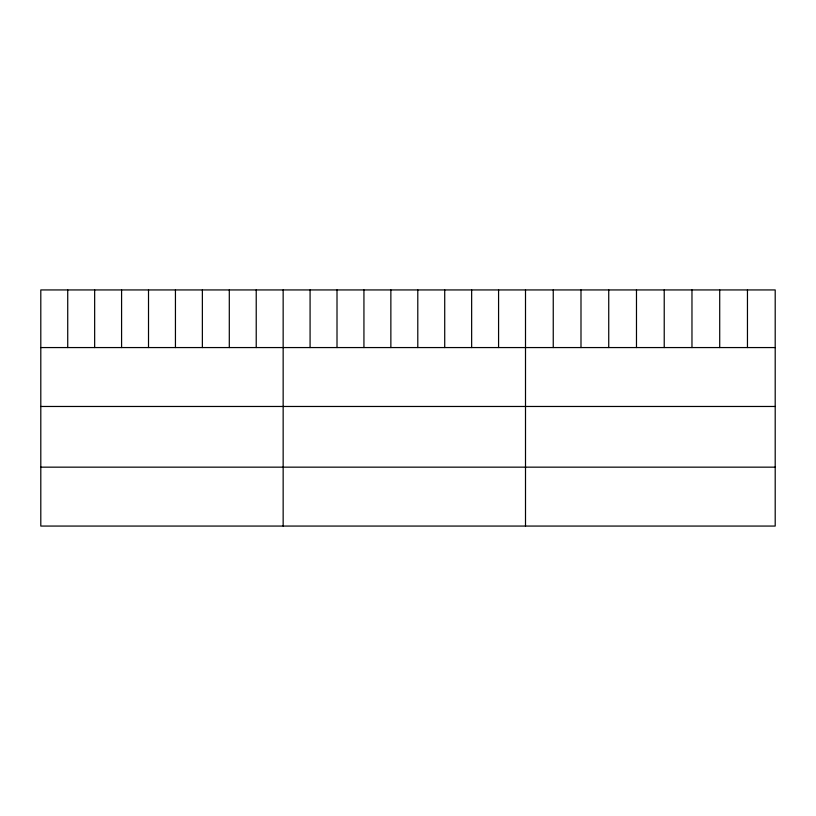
<?xml version="1.0" encoding="UTF-8"?>
<svg xmlns="http://www.w3.org/2000/svg" width="816" height="816" viewBox="0 0 816 816"><rect width="100%" height="100%" fill="white"/><g stroke="black" fill="none" stroke-linecap="round" stroke-linejoin="round"><path stroke-width="1.22" d="M775.2 347.565L775.2 526.065L40.8 526.065L40.8 289.935L775.2 289.935L775.2 347.565L40.8 347.565M40.8 406.47L775.2 406.47M40.8 467.16L775.2 467.16M747.456 289.935L747.456 347.565M719.712 289.935L719.712 347.565M691.968 289.935L691.968 347.565M664.224 289.935L664.224 347.565M636.48 289.935L636.48 347.565M608.736 289.935L608.736 347.565M580.992 289.935L580.992 347.565M553.248 289.935L553.248 347.565M525.504 289.935L525.504 526.065M498.576 289.935L498.576 347.565M471.648 289.935L471.648 347.565M444.72 289.935L444.72 347.565M417.792 289.935L417.792 347.565M390.864 289.935L390.864 347.565M363.936 289.935L363.936 347.565M337.008 289.935L337.008 347.565M310.08 289.935L310.08 347.565M283.152 289.935L283.152 526.065M256.224 289.935L256.224 347.565M229.296 289.935L229.296 347.565M202.368 289.935L202.368 347.565M175.44 289.935L175.44 347.565M148.512 289.935L148.512 347.565M121.584 289.935L121.584 347.565M94.656 289.935L94.656 347.565M67.728 289.935L67.728 347.565"/></g></svg>
